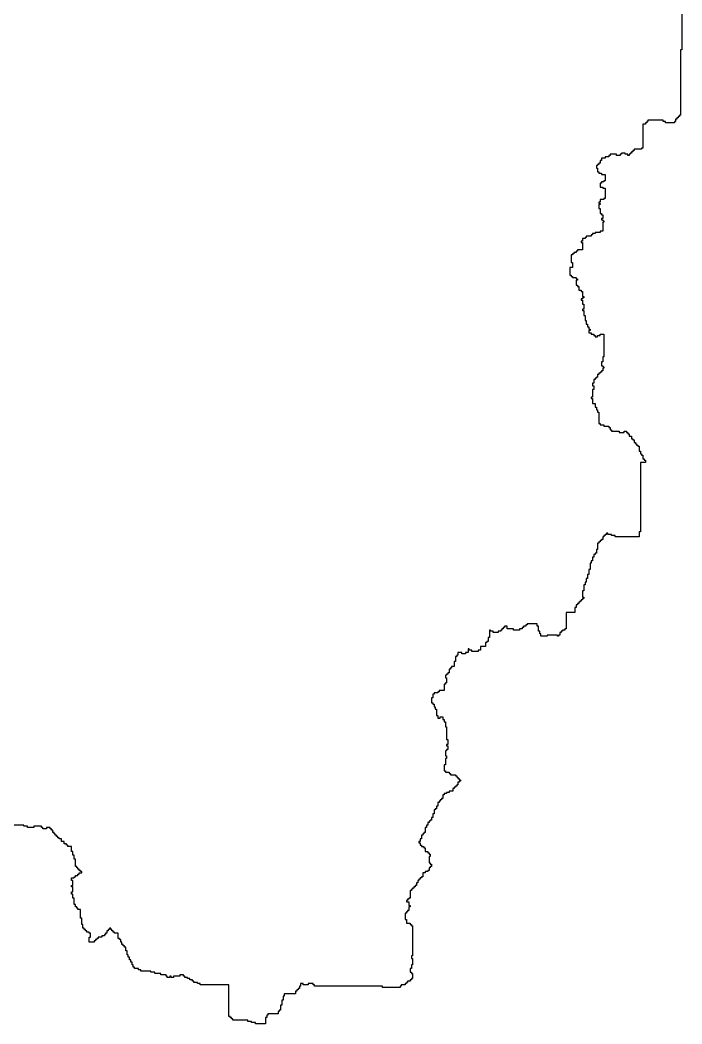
# Model space of a CAD drawing. Header units: inches. Extents: x -98695 to 376223, y 1122520 to 1501782.
# Drawn here: x 175318 to 191543, y 1127116 to 1151721 of the extents above; entities that cross this region are included whole.
import ezdxf

# ---------------------------------------------------------------- set-up
doc = ezdxf.new("R2010")
doc.units = ezdxf.units.IN
doc.header["$MEASUREMENT"] = 0
doc.layers.add('subs1', color=7, linetype='Continuous', true_color=0xc8dcf7)

msp = doc.modelspace()

# ---------------------------------------------------------------- linework, layer by layer
at = {"layer": 'subs1'}
msp.add_polyline3d([(191543, 1151948, 0), (191543, 1150991, 0), (191512, 1150991, 0), (191512, 1149387, 0), (191481, 1149387, 0), (191481, 1149356, 0), (191451, 1149356, 0), (191451, 1149326, 0), (191420, 1149326, 0), (191420, 1149295, 0), (191389, 1149295, 0), (191389, 1149233, 0), (191358, 1149233, 0), (191358, 1149202, 0), (191142, 1149202, 0), (191142, 1149233, 0), (191080, 1149233, 0), (191080, 1149264, 0), (190710, 1149264, 0), (190710, 1149233, 0), (190679, 1149233, 0), (190679, 1149202, 0), (190649, 1149202, 0), (190649, 1149171, 0), (190587, 1149171, 0), (190587, 1148585, 0), (190556, 1148585, 0), (190556, 1148554, 0), (190371, 1148554, 0), (190371, 1148524, 0), (190340, 1148524, 0), (190340, 1148493, 0), (190309, 1148493, 0), (190309, 1148462, 0), (190278, 1148462, 0), (190278, 1148431, 0), (190247, 1148431, 0), (190247, 1148400, 0), (190217, 1148400, 0), (190217, 1148431, 0), (190155, 1148431, 0), (190155, 1148462, 0), (190062, 1148462, 0), (190062, 1148431, 0), (190032, 1148431, 0), (190032, 1148400, 0), (189939, 1148400, 0), (189939, 1148431, 0), (189785, 1148431, 0), (189785, 1148400, 0), (189754, 1148400, 0), (189754, 1148369, 0), (189661, 1148369, 0), (189661, 1148338, 0), (189569, 1148338, 0), (189569, 1148277, 0), (189538, 1148277, 0), (189538, 1148215, 0), (189507, 1148215, 0), (189507, 1148184, 0), (189476, 1148184, 0), (189476, 1148153, 0), (189445, 1148153, 0), (189445, 1148092, 0), (189476, 1148092, 0), (189476, 1147999, 0), (189507, 1147999, 0), (189507, 1147968, 0), (189569, 1147968, 0), (189569, 1147937, 0), (189661, 1147937, 0), (189661, 1147783, 0), (189631, 1147783, 0), (189631, 1147752, 0), (189569, 1147752, 0), (189569, 1147722, 0), (189538, 1147722, 0), (189538, 1147629, 0), (189600, 1147629, 0), (189600, 1147598, 0), (189661, 1147598, 0), (189661, 1147351, 0), (189631, 1147351, 0), (189631, 1147321, 0), (189538, 1147321, 0), (189538, 1147259, 0), (189507, 1147259, 0), (189507, 1147228, 0), (189538, 1147228, 0), (189538, 1147197, 0), (189507, 1147197, 0), (189507, 1147105, 0), (189538, 1147105, 0), (189538, 1146981, 0), (189569, 1146981, 0), (189569, 1146950, 0), (189600, 1146950, 0), (189600, 1146858, 0), (189569, 1146858, 0), (189569, 1146827, 0), (189600, 1146827, 0), (189600, 1146796, 0), (189631, 1146796, 0), (189631, 1146765, 0), (189600, 1146765, 0), (189600, 1146549, 0), (189538, 1146549, 0), (189538, 1146518, 0), (189415, 1146518, 0), (189415, 1146488, 0), (189353, 1146488, 0), (189353, 1146457, 0), (189322, 1146457, 0), (189322, 1146426, 0), (189199, 1146426, 0), (189199, 1146395, 0), (189168, 1146395, 0), (189168, 1146364, 0), (189106, 1146364, 0), (189106, 1146303, 0), (189075, 1146303, 0), (189075, 1146272, 0), (189106, 1146272, 0), (189106, 1146087, 0), (188983, 1146087, 0), (188983, 1146056, 0), (188952, 1146056, 0), (188952, 1146025, 0), (188890, 1146025, 0), (188890, 1145994, 0), (188859, 1145994, 0), (188859, 1145963, 0), (188829, 1145963, 0), (188829, 1145778, 0), (188859, 1145778, 0), (188859, 1145655, 0), (188798, 1145655, 0), (188798, 1145470, 0), (188829, 1145470, 0), (188829, 1145439, 0), (188859, 1145439, 0), (188859, 1145408, 0), (188952, 1145408, 0), (188952, 1145377, 0), (188983, 1145377, 0), (188983, 1145346, 0), (188952, 1145346, 0), (188952, 1145223, 0), (188983, 1145223, 0), (188983, 1145192, 0), (189014, 1145192, 0), (189014, 1145100, 0), (189075, 1145100, 0), (189075, 1145069, 0), (189106, 1145069, 0), (189106, 1144945, 0), (189137, 1144945, 0), (189137, 1144914, 0), (189106, 1144914, 0), (189106, 1144884, 0), (189075, 1144884, 0), (189075, 1144853, 0), (189106, 1144853, 0), (189106, 1144760, 0), (189137, 1144760, 0), (189137, 1144637, 0), (189106, 1144637, 0), (189106, 1144606, 0), (189137, 1144606, 0), (189137, 1144483, 0), (189168, 1144483, 0), (189168, 1144359, 0), (189199, 1144359, 0), (189199, 1144267, 0), (189230, 1144267, 0), (189230, 1144205, 0), (189260, 1144205, 0), (189260, 1144143, 0), (189291, 1144143, 0), (189291, 1144112, 0), (189260, 1144112, 0), (189260, 1144051, 0), (189322, 1144051, 0), (189322, 1144020, 0), (189384, 1144020, 0), (189384, 1143989, 0), (189415, 1143989, 0), (189415, 1143958, 0), (189476, 1143958, 0), (189476, 1143989, 0), (189538, 1143989, 0), (189538, 1144020, 0), (189631, 1144020, 0), (189631, 1143465, 0), (189600, 1143465, 0), (189600, 1143341, 0), (189569, 1143341, 0), (189569, 1143249, 0), (189600, 1143249, 0), (189600, 1143218, 0), (189631, 1143218, 0), (189631, 1143187, 0), (189600, 1143187, 0), (189600, 1143125, 0), (189569, 1143125, 0), (189569, 1143094, 0), (189538, 1143094, 0), (189538, 1143064, 0), (189507, 1143064, 0), (189507, 1143033, 0), (189476, 1143033, 0), (189476, 1142971, 0), (189445, 1142971, 0), (189445, 1142940, 0), (189415, 1142940, 0), (189415, 1142909, 0), (189384, 1142909, 0), (189384, 1142817, 0), (189353, 1142817, 0), (189353, 1142755, 0), (189384, 1142755, 0), (189384, 1142663, 0), (189353, 1142663, 0), (189353, 1142478, 0), (189322, 1142478, 0), (189322, 1142447, 0), (189353, 1142447, 0), (189353, 1142323, 0), (189415, 1142323, 0), (189415, 1142231, 0), (189445, 1142231, 0), (189445, 1142169, 0), (189476, 1142169, 0), (189476, 1142107, 0), (189507, 1142107, 0), (189507, 1141830, 0), (189538, 1141830, 0), (189538, 1141799, 0), (189631, 1141799, 0), (189631, 1141768, 0), (189754, 1141768, 0), (189754, 1141737, 0), (189785, 1141737, 0), (189785, 1141676, 0), (189816, 1141676, 0), (189816, 1141645, 0), (190001, 1141645, 0), (190001, 1141614, 0), (190124, 1141614, 0), (190124, 1141645, 0), (190186, 1141645, 0), (190186, 1141614, 0), (190217, 1141614, 0), (190217, 1141583, 0), (190247, 1141583, 0), (190247, 1141521, 0), (190309, 1141521, 0), (190309, 1141460, 0), (190340, 1141460, 0), (190340, 1141429, 0), (190371, 1141429, 0), (190371, 1141367, 0), (190402, 1141367, 0), (190402, 1141336, 0), (190433, 1141336, 0), (190433, 1141305, 0), (190463, 1141305, 0), (190463, 1141275, 0), (190494, 1141275, 0), (190494, 1141151, 0), (190525, 1141151, 0), (190525, 1141089, 0), (190556, 1141089, 0), (190556, 1141059, 0), (190587, 1141059, 0), (190587, 1140966, 0), (190618, 1140966, 0), (190618, 1140935, 0), (190649, 1140935, 0), (190649, 1140874, 0), (190525, 1140874, 0), (190525, 1139177, 0), (190494, 1139177, 0), (190494, 1139054, 0), (189908, 1139054, 0), (189908, 1139084, 0), (189816, 1139084, 0), (189816, 1139115, 0), (189723, 1139115, 0), (189723, 1139146, 0), (189692, 1139146, 0), (189692, 1139115, 0), (189661, 1139115, 0), (189661, 1139084, 0), (189631, 1139084, 0), (189631, 1139054, 0), (189600, 1139054, 0), (189600, 1138992, 0), (189569, 1138992, 0), (189569, 1138961, 0), (189538, 1138961, 0), (189538, 1138930, 0), (189507, 1138930, 0), (189507, 1138899, 0), (189476, 1138899, 0), (189476, 1138745, 0), (189445, 1138745, 0), (189445, 1138653, 0), (189415, 1138653, 0), (189415, 1138622, 0), (189384, 1138622, 0), (189384, 1138560, 0), (189353, 1138560, 0), (189353, 1138467, 0), (189322, 1138467, 0), (189322, 1138406, 0), (189291, 1138406, 0), (189291, 1138252, 0), (189260, 1138252, 0), (189260, 1138128, 0), (189230, 1138128, 0), (189230, 1138036, 0), (189199, 1138036, 0), (189199, 1137943, 0), (189168, 1137943, 0), (189168, 1137881, 0), (189137, 1137881, 0), (189137, 1137727, 0), (189106, 1137727, 0), (189106, 1137573, 0), (189137, 1137573, 0), (189137, 1137542, 0), (189106, 1137542, 0), (189106, 1137511, 0), (189075, 1137511, 0), (189075, 1137480, 0), (189044, 1137480, 0), (189044, 1137450, 0), (189014, 1137450, 0), (189014, 1137419, 0), (188983, 1137419, 0), (188983, 1137388, 0), (188952, 1137388, 0), (188952, 1137326, 0), (188921, 1137326, 0), (188921, 1137203, 0), (188705, 1137203, 0), (188705, 1136802, 0), (188674, 1136802, 0), (188674, 1136771, 0), (188613, 1136771, 0), (188613, 1136740, 0), (188582, 1136740, 0), (188582, 1136709, 0), (188551, 1136709, 0), (188551, 1136648, 0), (188520, 1136648, 0), (188520, 1136617, 0), (188489, 1136617, 0), (188489, 1136648, 0), (188242, 1136648, 0), (188242, 1136617, 0), (188088, 1136617, 0), (188088, 1136678, 0), (188057, 1136678, 0), (188057, 1136740, 0), (188027, 1136740, 0), (188027, 1136863, 0), (187996, 1136863, 0), (187996, 1136925, 0), (187749, 1136925, 0), (187749, 1136894, 0), (187718, 1136894, 0), (187718, 1136863, 0), (187656, 1136863, 0), (187656, 1136833, 0), (187626, 1136833, 0), (187626, 1136802, 0), (187564, 1136802, 0), (187564, 1136771, 0), (187410, 1136771, 0), (187410, 1136802, 0), (187255, 1136802, 0), (187255, 1136863, 0), (187194, 1136863, 0), (187194, 1136833, 0), (187163, 1136833, 0), (187163, 1136802, 0), (187132, 1136802, 0), (187132, 1136771, 0), (187101, 1136771, 0), (187101, 1136740, 0), (187039, 1136740, 0), (187039, 1136709, 0), (186916, 1136709, 0), (186916, 1136740, 0), (186854, 1136740, 0), (186854, 1136771, 0), (186823, 1136771, 0), (186823, 1136586, 0), (186793, 1136586, 0), (186793, 1136493, 0), (186762, 1136493, 0), (186762, 1136462, 0), (186731, 1136462, 0), (186731, 1136370, 0), (186608, 1136370, 0), (186608, 1136277, 0), (186546, 1136277, 0), (186546, 1136246, 0), (186392, 1136246, 0), (186392, 1136277, 0), (186330, 1136277, 0), (186330, 1136308, 0), (186299, 1136308, 0), (186299, 1136216, 0), (186237, 1136216, 0), (186237, 1136185, 0), (186145, 1136185, 0), (186145, 1136216, 0), (186052, 1136216, 0), (186052, 1136154, 0), (186021, 1136154, 0), (186021, 1136123, 0), (185991, 1136123, 0), (185991, 1136000, 0), (185960, 1136000, 0), (185960, 1135876, 0), (185898, 1135876, 0), (185898, 1135845, 0), (185867, 1135845, 0), (185867, 1135815, 0), (185836, 1135815, 0), (185836, 1135722, 0), (185806, 1135722, 0), (185806, 1135691, 0), (185775, 1135691, 0), (185775, 1135660, 0), (185744, 1135660, 0), (185744, 1135599, 0), (185775, 1135599, 0), (185775, 1135475, 0), (185744, 1135475, 0), (185744, 1135444, 0), (185713, 1135444, 0), (185713, 1135290, 0), (185590, 1135290, 0), (185590, 1135259, 0), (185559, 1135259, 0), (185559, 1135229, 0), (185466, 1135229, 0), (185466, 1135198, 0), (185435, 1135198, 0), (185435, 1135105, 0), (185405, 1135105, 0), (185405, 1134982, 0), (185435, 1134982, 0), (185435, 1134951, 0), (185466, 1134951, 0), (185466, 1134889, 0), (185497, 1134889, 0), (185497, 1134828, 0), (185528, 1134828, 0), (185528, 1134673, 0), (185559, 1134673, 0), (185559, 1134612, 0), (185620, 1134612, 0), (185620, 1134642, 0), (185682, 1134642, 0), (185682, 1134581, 0), (185713, 1134581, 0), (185713, 1134519, 0), (185744, 1134519, 0), (185744, 1134396, 0), (185775, 1134396, 0), (185775, 1134087, 0), (185806, 1134087, 0), (185806, 1133964, 0), (185775, 1133964, 0), (185775, 1133933, 0), (185806, 1133933, 0), (185806, 1133840, 0), (185775, 1133840, 0), (185775, 1133810, 0), (185744, 1133810, 0), (185744, 1133686, 0), (185775, 1133686, 0), (185775, 1133625, 0), (185744, 1133625, 0), (185744, 1133470, 0), (185713, 1133470, 0), (185713, 1133316, 0), (185744, 1133316, 0), (185744, 1133285, 0), (185836, 1133285, 0), (185836, 1133254, 0), (185867, 1133254, 0), (185867, 1133224, 0), (185991, 1133224, 0), (185991, 1133193, 0), (186021, 1133193, 0), (186021, 1133162, 0), (186052, 1133162, 0), (186052, 1133131, 0), (186083, 1133131, 0), (186083, 1133100, 0), (186114, 1133100, 0), (186114, 1133069, 0), (186083, 1133069, 0), (186083, 1133038, 0), (186052, 1133038, 0), (186052, 1132977, 0), (186021, 1132977, 0), (186021, 1132946, 0), (185991, 1132946, 0), (185991, 1132915, 0), (185960, 1132915, 0), (185960, 1132884, 0), (185929, 1132884, 0), (185929, 1132823, 0), (185836, 1132823, 0), (185836, 1132792, 0), (185775, 1132792, 0), (185775, 1132761, 0), (185713, 1132761, 0), (185713, 1132730, 0), (185682, 1132730, 0), (185682, 1132637, 0), (185651, 1132637, 0), (185651, 1132607, 0), (185620, 1132607, 0), (185620, 1132576, 0), (185590, 1132576, 0), (185590, 1132545, 0), (185559, 1132545, 0), (185559, 1132452, 0), (185528, 1132452, 0), (185528, 1132391, 0), (185497, 1132391, 0), (185497, 1132360, 0), (185466, 1132360, 0), (185466, 1132267, 0), (185435, 1132267, 0), (185435, 1132175, 0), (185405, 1132175, 0), (185405, 1132113, 0), (185374, 1132113, 0), (185374, 1132082, 0), (185343, 1132082, 0), (185343, 1132051, 0), (185312, 1132051, 0), (185312, 1131990, 0), (185281, 1131990, 0), (185281, 1131928, 0), (185250, 1131928, 0), (185250, 1131805, 0), (185219, 1131805, 0), (185219, 1131774, 0), (185189, 1131774, 0), (185189, 1131743, 0), (185158, 1131743, 0), (185158, 1131650, 0), (185127, 1131650, 0), (185127, 1131589, 0), (185096, 1131589, 0), (185096, 1131558, 0), (185127, 1131558, 0), (185127, 1131496, 0), (185158, 1131496, 0), (185158, 1131465, 0), (185219, 1131465, 0), (185219, 1131434, 0), (185250, 1131434, 0), (185250, 1131342, 0), (185312, 1131342, 0), (185312, 1131311, 0), (185343, 1131311, 0), (185343, 1131280, 0), (185374, 1131280, 0), (185374, 1131218, 0), (185343, 1131218, 0), (185343, 1131064, 0), (185374, 1131064, 0), (185374, 1131033, 0), (185405, 1131033, 0), (185405, 1130972, 0), (185374, 1130972, 0), (185374, 1130941, 0), (185343, 1130941, 0), (185343, 1130879, 0), (185312, 1130879, 0), (185312, 1130848, 0), (185250, 1130848, 0), (185250, 1130817, 0), (185189, 1130817, 0), (185189, 1130725, 0), (185158, 1130725, 0), (185158, 1130694, 0), (185127, 1130694, 0), (185127, 1130663, 0), (185096, 1130663, 0), (185096, 1130632, 0), (185065, 1130632, 0), (185065, 1130571, 0), (185034, 1130571, 0), (185034, 1130509, 0), (185004, 1130509, 0), (185004, 1130478, 0), (184973, 1130478, 0), (184973, 1130447, 0), (184942, 1130447, 0), (184942, 1130416, 0), (184911, 1130416, 0), (184911, 1130386, 0), (184880, 1130386, 0), (184880, 1130201, 0), (184849, 1130201, 0), (184849, 1130170, 0), (184818, 1130170, 0), (184818, 1130139, 0), (184788, 1130139, 0), (184788, 1130108, 0), (184849, 1130108, 0), (184849, 1130015, 0), (184880, 1130015, 0), (184880, 1129985, 0), (184849, 1129985, 0), (184849, 1129892, 0), (184818, 1129892, 0), (184818, 1129861, 0), (184788, 1129861, 0), (184788, 1129830, 0), (184757, 1129830, 0), (184757, 1129676, 0), (184788, 1129676, 0), (184788, 1129584, 0), (184880, 1129584, 0), (184880, 1129553, 0), (184911, 1129553, 0), (184911, 1129522, 0), (184942, 1129522, 0), (184942, 1128782, 0), (184911, 1128782, 0), (184911, 1128720, 0), (184942, 1128720, 0), (184942, 1128566, 0), (184911, 1128566, 0), (184911, 1128473, 0), (184880, 1128473, 0), (184880, 1128381, 0), (184911, 1128381, 0), (184911, 1128350, 0), (184942, 1128350, 0), (184942, 1128226, 0), (184911, 1128226, 0), (184911, 1128195, 0), (184880, 1128195, 0), (184880, 1128165, 0), (184818, 1128165, 0), (184818, 1128134, 0), (184788, 1128134, 0), (184788, 1128103, 0), (184757, 1128103, 0), (184757, 1128072, 0), (184664, 1128072, 0), (184664, 1128041, 0), (184633, 1128041, 0), (184633, 1128010, 0), (184202, 1128010, 0), (184202, 1128041, 0), (182536, 1128041, 0), (182536, 1128072, 0), (182505, 1128072, 0), (182505, 1128103, 0), (182382, 1128103, 0), (182382, 1128072, 0), (182258, 1128072, 0), (182258, 1128103, 0), (182196, 1128103, 0), (182196, 1128041, 0), (182166, 1128041, 0), (182166, 1127980, 0), (182135, 1127980, 0), (182135, 1127949, 0), (182104, 1127949, 0), (182104, 1127918, 0), (182073, 1127918, 0), (182073, 1127856, 0), (181795, 1127856, 0), (181795, 1127794, 0), (181765, 1127794, 0), (181765, 1127702, 0), (181734, 1127702, 0), (181734, 1127579, 0), (181703, 1127579, 0), (181703, 1127455, 0), (181672, 1127455, 0), (181672, 1127424, 0), (181641, 1127424, 0), (181641, 1127363, 0), (181394, 1127363, 0), (181394, 1127332, 0), (181364, 1127332, 0), (181364, 1127270, 0), (181333, 1127270, 0), (181333, 1127116, 0), (181086, 1127116, 0), (181086, 1127147, 0), (180993, 1127147, 0), (180993, 1127178, 0), (180901, 1127178, 0), (180901, 1127208, 0), (180531, 1127208, 0), (180531, 1127239, 0), (180500, 1127239, 0), (180500, 1127270, 0), (180469, 1127270, 0), (180469, 1127301, 0), (180438, 1127301, 0), (180438, 1128072, 0), (179729, 1128072, 0), (179729, 1128103, 0), (179667, 1128103, 0), (179667, 1128134, 0), (179574, 1128134, 0), (179574, 1128165, 0), (179544, 1128165, 0), (179544, 1128195, 0), (179482, 1128195, 0), (179482, 1128226, 0), (179420, 1128226, 0), (179420, 1128257, 0), (179359, 1128257, 0), (179359, 1128288, 0), (179328, 1128288, 0), (179328, 1128319, 0), (179235, 1128319, 0), (179235, 1128288, 0), (179081, 1128288, 0), (179081, 1128257, 0), (179019, 1128257, 0), (179019, 1128288, 0), (178988, 1128288, 0), (178988, 1128257, 0), (178927, 1128257, 0), (178927, 1128288, 0), (178896, 1128288, 0), (178896, 1128319, 0), (178772, 1128319, 0), (178772, 1128350, 0), (178618, 1128350, 0), (178618, 1128381, 0), (178526, 1128381, 0), (178526, 1128411, 0), (178279, 1128411, 0), (178279, 1128442, 0), (178217, 1128442, 0), (178217, 1128473, 0), (178125, 1128473, 0), (178125, 1128504, 0), (178094, 1128504, 0), (178094, 1128566, 0), (178063, 1128566, 0), (178063, 1128627, 0), (178032, 1128627, 0), (178032, 1128689, 0), (178001, 1128689, 0), (178001, 1128751, 0), (177970, 1128751, 0), (177970, 1128812, 0), (177940, 1128812, 0), (177940, 1128905, 0), (177909, 1128905, 0), (177909, 1128997, 0), (177878, 1128997, 0), (177878, 1129028, 0), (177847, 1129028, 0), (177847, 1129059, 0), (177816, 1129059, 0), (177816, 1129121, 0), (177785, 1129121, 0), (177785, 1129183, 0), (177755, 1129183, 0), (177755, 1129213, 0), (177724, 1129213, 0), (177724, 1129337, 0), (177631, 1129337, 0), (177631, 1129368, 0), (177600, 1129368, 0), (177600, 1129399, 0), (177569, 1129399, 0), (177569, 1129429, 0), (177539, 1129429, 0), (177539, 1129460, 0), (177508, 1129460, 0), (177508, 1129429, 0), (177477, 1129429, 0), (177477, 1129399, 0), (177446, 1129399, 0), (177446, 1129337, 0), (177415, 1129337, 0), (177415, 1129306, 0), (177384, 1129306, 0), (177384, 1129275, 0), (177323, 1129275, 0), (177323, 1129244, 0), (177230, 1129244, 0), (177230, 1129213, 0), (177199, 1129213, 0), (177199, 1129183, 0), (177168, 1129183, 0), (177168, 1129152, 0), (177138, 1129152, 0), (177138, 1129121, 0), (177014, 1129121, 0), (177014, 1129244, 0), (177045, 1129244, 0), (177045, 1129337, 0), (177014, 1129337, 0), (177014, 1129368, 0), (176953, 1129368, 0), (176953, 1129399, 0), (176922, 1129399, 0), (176922, 1129429, 0), (176891, 1129429, 0), (176891, 1129460, 0), (176860, 1129460, 0), (176860, 1129553, 0), (176829, 1129553, 0), (176829, 1129707, 0), (176798, 1129707, 0), (176798, 1129923, 0), (176737, 1129923, 0), (176737, 1129954, 0), (176706, 1129954, 0), (176706, 1129985, 0), (176675, 1129985, 0), (176675, 1130046, 0), (176644, 1130046, 0), (176644, 1130201, 0), (176613, 1130201, 0), (176613, 1130293, 0), (176582, 1130293, 0), (176582, 1130355, 0), (176613, 1130355, 0), (176613, 1130478, 0), (176582, 1130478, 0), (176582, 1130509, 0), (176613, 1130509, 0), (176613, 1130632, 0), (176582, 1130632, 0), (176582, 1130694, 0), (176644, 1130694, 0), (176644, 1130725, 0), (176675, 1130725, 0), (176675, 1130756, 0), (176737, 1130756, 0), (176737, 1130787, 0), (176767, 1130787, 0), (176767, 1130817, 0), (176829, 1130817, 0), (176829, 1130848, 0), (176798, 1130848, 0), (176798, 1130879, 0), (176767, 1130879, 0), (176767, 1130910, 0), (176737, 1130910, 0), (176737, 1130941, 0), (176706, 1130941, 0), (176706, 1130972, 0), (176675, 1130972, 0), (176675, 1131157, 0), (176644, 1131157, 0), (176644, 1131249, 0), (176613, 1131249, 0), (176613, 1131342, 0), (176582, 1131342, 0), (176582, 1131465, 0), (176490, 1131465, 0), (176490, 1131496, 0), (176459, 1131496, 0), (176459, 1131527, 0), (176397, 1131527, 0), (176397, 1131589, 0), (176336, 1131589, 0), (176336, 1131650, 0), (176274, 1131650, 0), (176274, 1131681, 0), (176243, 1131681, 0), (176243, 1131712, 0), (176212, 1131712, 0), (176212, 1131743, 0), (176181, 1131743, 0), (176181, 1131774, 0), (176150, 1131774, 0), (176150, 1131805, 0), (176120, 1131805, 0), (176120, 1131866, 0), (176089, 1131866, 0), (176089, 1131897, 0), (176058, 1131897, 0), (176058, 1131928, 0), (175965, 1131928, 0), (175965, 1131897, 0), (175873, 1131897, 0), (175873, 1131928, 0), (175842, 1131928, 0), (175842, 1131959, 0), (175657, 1131959, 0), (175657, 1131928, 0), (175503, 1131928, 0), (175503, 1131959, 0), (175410, 1131959, 0), (175410, 1131990, 0), (175163, 1131990, 0)], dxfattribs=at)

doc.saveas('drawing.dxf')
